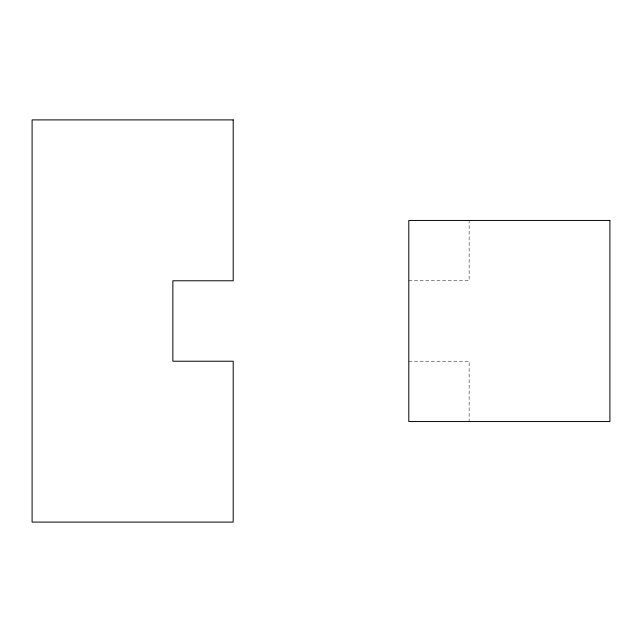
<?xml version="1.0" encoding="UTF-8"?>
<svg xmlns="http://www.w3.org/2000/svg" width="642" height="642" viewBox="0 0 642 642"><rect width="100%" height="100%" fill="white"/><g stroke="black" fill="none" stroke-linecap="round" stroke-linejoin="round"><path stroke-width="0.48" stroke-dasharray="3.21 2.41" d="M408.802 280.779L469.133 280.779L469.133 220.447M408.802 361.221L469.133 361.221L469.133 421.553"/><path stroke-width="0.96" d="M233.198 119.902L32.1 119.902L32.1 522.098L233.198 522.098L233.198 361.221L172.867 361.221L172.867 280.779L233.198 280.779L233.198 119.902M609.9 220.447L408.802 220.447L408.802 421.553L609.9 421.553L609.9 220.447"/></g></svg>
